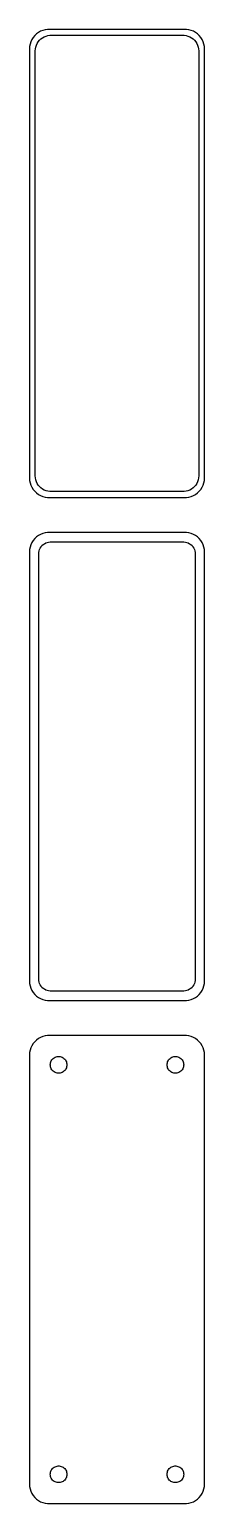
# Model space of a CAD drawing. Header units: metres. Extents: x -22 to 22, y 327 to 705.
import ezdxf

# ---------------------------------------------------------------- set-up
doc = ezdxf.new("R2010")
doc.units = ezdxf.units.M

msp = doc.modelspace()

# ---------------------------------------------------------------- linework, layer by layer
for p, q in [((-21.1448, 703.423), (-21.5451, 702.939)), ((-20.6871, 703.853), (-21.1448, 703.423)), ((-20.1791, 704.222), (-20.6871, 703.853)), ((-19.6289, 704.524), (-20.1791, 704.222)), ((-19.0451, 704.755), (-19.6289, 704.524)), ((-19.1433, 702.877), (-18.7031, 703.119)), ((-18.4369, 704.911), (-19.0451, 704.755)), ((-18.7031, 703.119), (-18.2361, 703.304)), ((-17.8139, 704.99), (-18.4369, 704.911)), ((-18.2361, 703.304), (-17.7495, 703.429)), ((17.8139, 704.99), (-17.8139, 704.99)), ((-17.7495, 703.429), (-17.2512, 703.492)), ((-17.2512, 703.492), (17.2512, 703.492)), ((17.2512, 703.492), (17.7495, 703.429)), ((17.7495, 703.429), (18.2361, 703.304)), ((18.4369, 704.911), (17.8139, 704.99)), ((18.2361, 703.304), (18.7031, 703.119)), ((19.0451, 704.755), (18.4369, 704.911)), ((18.7031, 703.119), (19.1433, 702.877)), ((19.6289, 704.524), (19.0451, 704.755)), ((20.1791, 704.222), (19.6289, 704.524)), ((20.6871, 703.853), (20.1791, 704.222)), ((21.1448, 703.423), (20.6871, 703.853)), ((21.5451, 702.939), (21.1448, 703.423)), ((-22.4606, 700.627), (-22.5, 700)), ((-22.5, 700), (-22.5, 590)), ((-22.3429, 701.243), (-22.4606, 700.627)), ((-22.1489, 701.841), (-22.3429, 701.243)), ((-21.8815, 702.409), (-22.1489, 701.841)), ((-21.5451, 702.939), (-21.8815, 702.409)), ((-21, 699.5), (-20.9684, 700.001)), ((-21, 590.5), (-21, 699.5)), ((-20.9684, 700.001), (-20.8743, 700.495)), ((-20.8743, 700.495), (-20.7191, 700.972)), ((-20.7191, 700.972), (-20.5052, 701.427)), ((-20.5052, 701.427), (-20.2361, 701.851)), ((-20.2361, 701.851), (-19.9159, 702.238)), ((-19.9159, 702.238), (-19.5497, 702.582)), ((-19.5497, 702.582), (-19.1433, 702.877)), ((19.1433, 702.877), (19.5497, 702.582)), ((19.5497, 702.582), (19.9159, 702.238)), ((19.9159, 702.238), (20.2361, 701.851)), ((20.2361, 701.851), (20.5052, 701.427)), ((20.5052, 701.427), (20.7191, 700.972)), ((20.7191, 700.972), (20.8743, 700.495)), ((20.8743, 700.495), (20.9684, 700.001)), ((20.9684, 700.001), (21, 699.5)), ((21, 699.5), (21, 590.5)), ((21.8815, 702.409), (21.5451, 702.939)), ((22.1489, 701.841), (21.8815, 702.409)), ((22.3429, 701.243), (22.1489, 701.841)), ((22.4606, 700.627), (22.3429, 701.243)), ((22.5, 700), (22.4606, 700.627)), ((22.5, 590), (22.5, 700)), ((-22.5, 590), (-22.4606, 589.373)), ((-20.9684, 589.999), (-21, 590.5)), ((-20.8743, 589.505), (-20.9684, 589.999)), ((20.9684, 589.999), (20.8743, 589.505)), ((21, 590.5), (20.9684, 589.999)), ((22.4606, 589.373), (22.5, 590)), ((-22.4606, 589.373), (-22.3429, 588.757)), ((-22.3429, 588.757), (-22.1489, 588.159)), ((-22.1489, 588.159), (-21.8815, 587.591)), ((-21.8815, 587.591), (-21.5451, 587.061)), ((-21.5451, 587.061), (-21.1448, 586.577)), ((-21.1448, 586.577), (-20.6871, 586.147)), ((-20.7191, 589.028), (-20.8743, 589.505)), ((-20.5052, 588.573), (-20.7191, 589.028)), ((-20.6871, 586.147), (-20.1791, 585.778)), ((-20.2361, 588.149), (-20.5052, 588.573)), ((-19.9159, 587.762), (-20.2361, 588.149)), ((-19.5497, 587.418), (-19.9159, 587.762)), ((-19.1433, 587.123), (-19.5497, 587.418)), ((-18.7031, 586.881), (-19.1433, 587.123)), ((-18.2361, 586.696), (-18.7031, 586.881)), ((-17.7495, 586.571), (-18.2361, 586.696)), ((-17.2512, 586.508), (-17.7495, 586.571)), ((17.2512, 586.508), (-17.2512, 586.508)), ((17.7495, 586.571), (17.2512, 586.508)), ((18.2361, 586.696), (17.7495, 586.571)), ((18.7031, 586.881), (18.2361, 586.696)), ((19.1433, 587.123), (18.7031, 586.881)), ((19.5497, 587.418), (19.1433, 587.123)), ((19.9159, 587.762), (19.5497, 587.418)), ((20.2361, 588.149), (19.9159, 587.762)), ((20.1791, 585.778), (20.6871, 586.147)), ((20.5052, 588.573), (20.2361, 588.149)), ((20.7191, 589.028), (20.5052, 588.573)), ((20.6871, 586.147), (21.1448, 586.577)), ((20.8743, 589.505), (20.7191, 589.028)), ((21.1448, 586.577), (21.5451, 587.061)), ((21.5451, 587.061), (21.8815, 587.591)), ((21.8815, 587.591), (22.1489, 588.159)), ((22.1489, 588.159), (22.3429, 588.757)), ((22.3429, 588.757), (22.4606, 589.373)), ((-20.1791, 585.778), (-19.6289, 585.476)), ((-19.6289, 585.476), (-19.0451, 585.245)), ((-19.0451, 585.245), (-18.4369, 585.089)), ((-18.4369, 585.089), (-17.8139, 585.01)), ((-17.8139, 585.01), (17.8139, 585.01)), ((17.8139, 585.01), (18.4369, 585.089)), ((18.4369, 585.089), (19.0451, 585.245)), ((19.0451, 585.245), (19.6289, 585.476)), ((19.6289, 585.476), (20.1791, 585.778)), ((-20.6871, 574.853), (-21.1448, 574.423)), ((-20.1791, 575.222), (-20.6871, 574.853)), ((-19.6289, 575.524), (-20.1791, 575.222)), ((-19.0451, 575.755), (-19.6289, 575.524)), ((-18.4369, 575.911), (-19.0451, 575.755)), ((-17.8139, 575.99), (-18.4369, 575.911)), ((17.8139, 575.99), (-17.8139, 575.99)), ((18.4369, 575.911), (17.8139, 575.99)), ((19.0451, 575.755), (18.4369, 575.911)), ((19.6289, 575.524), (19.0451, 575.755)), ((20.1791, 575.222), (19.6289, 575.524)), ((20.6871, 574.853), (20.1791, 575.222)), ((21.1448, 574.423), (20.6871, 574.853)), ((-22.4606, 571.627), (-22.5, 571)), ((-22.5, 571), (-22.5, 461)), ((-22.3429, 572.243), (-22.4606, 571.627)), ((-22.1489, 572.841), (-22.3429, 572.243)), ((-21.8815, 573.409), (-22.1489, 572.841)), ((-21.5451, 573.939), (-21.8815, 573.409)), ((-21.1448, 574.423), (-21.5451, 573.939)), ((-20.1129, 570.5), (-20.0884, 570.89)), ((-20.0884, 570.89), (-20.0151, 571.274)), ((-20.0151, 571.274), (-19.8943, 571.646)), ((-19.8943, 571.646), (-19.7279, 572)), ((-19.7279, 572), (-19.5184, 572.33)), ((-19.5184, 572.33), (-19.2692, 572.631)), ((-19.2692, 572.631), (-18.9842, 572.899)), ((-18.9842, 572.899), (-18.668, 573.128)), ((-18.668, 573.128), (-18.3254, 573.317)), ((-18.3254, 573.317), (-17.9619, 573.461)), ((-17.9619, 573.461), (-17.5833, 573.558)), ((-17.5833, 573.558), (-17.1954, 573.607)), ((-17.1954, 573.607), (17.1954, 573.607)), ((17.1954, 573.607), (17.5833, 573.558)), ((17.5833, 573.558), (17.9619, 573.461)), ((17.9619, 573.461), (18.3254, 573.317)), ((18.3254, 573.317), (18.668, 573.128)), ((18.668, 573.128), (18.9842, 572.899)), ((18.9842, 572.899), (19.2692, 572.631)), ((19.2692, 572.631), (19.5184, 572.33)), ((19.5184, 572.33), (19.7279, 572)), ((19.7279, 572), (19.8943, 571.646)), ((19.8943, 571.646), (20.0151, 571.274)), ((20.0151, 571.274), (20.0884, 570.89)), ((20.0884, 570.89), (20.1129, 570.5)), ((21.5451, 573.939), (21.1448, 574.423)), ((21.8815, 573.409), (21.5451, 573.939)), ((22.1489, 572.841), (21.8815, 573.409)), ((22.3429, 572.243), (22.1489, 572.841)), ((22.4606, 571.627), (22.3429, 572.243)), ((22.5, 571), (22.4606, 571.627)), ((22.5, 461), (22.5, 571)), ((-20.1129, 461.5), (-20.1129, 570.5)), ((20.1129, 570.5), (20.1129, 461.5)), ((-20.0884, 461.11), (-20.1129, 461.5)), ((20.1129, 461.5), (20.0884, 461.11)), ((-22.5, 461), (-22.4606, 460.373)), ((-22.4606, 460.373), (-22.3429, 459.757)), ((-22.3429, 459.757), (-22.1489, 459.159)), ((-22.1489, 459.159), (-21.8815, 458.591)), ((-21.8815, 458.591), (-21.5451, 458.061)), ((-21.5451, 458.061), (-21.1448, 457.577)), ((-21.1448, 457.577), (-20.6871, 457.147)), ((-20.0151, 460.726), (-20.0884, 461.11)), ((-19.8943, 460.354), (-20.0151, 460.726)), ((-19.7279, 460), (-19.8943, 460.354)), ((-19.5184, 459.67), (-19.7279, 460)), ((-19.2692, 459.369), (-19.5184, 459.67)), ((-18.9842, 459.101), (-19.2692, 459.369)), ((-18.668, 458.872), (-18.9842, 459.101)), ((-18.3254, 458.683), (-18.668, 458.872)), ((-17.9619, 458.539), (-18.3254, 458.683)), ((-17.5833, 458.442), (-17.9619, 458.539)), ((-17.1954, 458.393), (-17.5833, 458.442)), ((17.1954, 458.393), (-17.1954, 458.393)), ((17.5833, 458.442), (17.1954, 458.393)), ((17.9619, 458.539), (17.5833, 458.442)), ((18.3254, 458.683), (17.9619, 458.539)), ((18.668, 458.872), (18.3254, 458.683)), ((18.9842, 459.101), (18.668, 458.872)), ((19.2692, 459.369), (18.9842, 459.101)), ((19.5184, 459.67), (19.2692, 459.369)), ((19.7279, 460), (19.5184, 459.67)), ((19.8943, 460.354), (19.7279, 460)), ((20.0151, 460.726), (19.8943, 460.354)), ((20.0884, 461.11), (20.0151, 460.726)), ((20.6871, 457.147), (21.1448, 457.577)), ((21.1448, 457.577), (21.5451, 458.061)), ((21.5451, 458.061), (21.8815, 458.591)), ((21.8815, 458.591), (22.1489, 459.159)), ((22.1489, 459.159), (22.3429, 459.757)), ((22.3429, 459.757), (22.4606, 460.373)), ((22.4606, 460.373), (22.5, 461)), ((-20.6871, 457.147), (-20.1791, 456.778)), ((-20.1791, 456.778), (-19.6289, 456.476)), ((-19.6289, 456.476), (-19.0451, 456.245)), ((-19.0451, 456.245), (-18.4369, 456.089)), ((-18.4369, 456.089), (-17.8139, 456.01)), ((-17.8139, 456.01), (17.8139, 456.01)), ((17.8139, 456.01), (18.4369, 456.089)), ((18.4369, 456.089), (19.0451, 456.245)), ((19.0451, 456.245), (19.6289, 456.476)), ((19.6289, 456.476), (20.1791, 456.778)), ((20.1791, 456.778), (20.6871, 457.147)), ((-20.1791, 446.222), (-20.6871, 445.853)), ((-19.6289, 446.524), (-20.1791, 446.222)), ((-19.0451, 446.755), (-19.6289, 446.524)), ((-18.4369, 446.911), (-19.0451, 446.755)), ((-17.8139, 446.99), (-18.4369, 446.911)), ((17.8139, 446.99), (-17.8139, 446.99)), ((18.4369, 446.911), (17.8139, 446.99)), ((19.0451, 446.755), (18.4369, 446.911)), ((19.6289, 446.524), (19.0451, 446.755)), ((20.1791, 446.222), (19.6289, 446.524)), ((20.6871, 445.853), (20.1791, 446.222)), ((-22.4606, 442.627), (-22.5, 442)), ((-22.3429, 443.243), (-22.4606, 442.627)), ((-22.1489, 443.841), (-22.3429, 443.243)), ((-21.8815, 444.409), (-22.1489, 443.841)), ((-21.5451, 444.939), (-21.8815, 444.409)), ((-21.1448, 445.423), (-21.5451, 444.939)), ((-20.6871, 445.853), (-21.1448, 445.423)), ((21.1448, 445.423), (20.6871, 445.853)), ((21.5451, 444.939), (21.1448, 445.423)), ((21.8815, 444.409), (21.5451, 444.939)), ((22.1489, 443.841), (21.8815, 444.409)), ((22.3429, 443.243), (22.1489, 443.841)), ((22.4606, 442.627), (22.3429, 443.243)), ((22.5, 442), (22.4606, 442.627)), ((-22.5, 442), (-22.5, 332)), ((-17.1353, 439.5), (-17.1185, 439.768)), ((-17.1185, 439.232), (-17.1353, 439.5)), ((-17.1185, 439.768), (-17.0682, 440.031)), ((-17.0682, 438.969), (-17.1185, 439.232)), ((-17.0682, 440.031), (-16.9853, 440.286)), ((-16.9853, 438.714), (-17.0682, 438.969)), ((-16.9853, 440.286), (-16.8712, 440.529)), ((-16.8712, 438.471), (-16.9853, 438.714)), ((-16.8712, 440.529), (-16.7275, 440.755)), ((-16.7275, 438.245), (-16.8712, 438.471)), ((-16.7275, 440.755), (-16.5565, 440.962)), ((-16.5565, 440.962), (-16.3611, 441.145)), ((-16.3611, 441.145), (-16.1441, 441.303)), ((-16.1441, 441.303), (-15.9091, 441.432)), ((-15.9091, 441.432), (-15.6598, 441.531)), ((-15.6598, 441.531), (-15.4001, 441.597)), ((-15.4001, 441.597), (-15.1341, 441.631)), ((-15.1341, 441.631), (-14.8659, 441.631)), ((-14.8659, 441.631), (-14.5999, 441.597)), ((-14.5999, 441.597), (-14.3401, 441.531)), ((-14.3401, 441.531), (-14.0908, 441.432)), ((-14.0908, 441.432), (-13.8559, 441.303)), ((-13.8559, 441.303), (-13.6389, 441.145)), ((-13.6389, 441.145), (-13.4434, 440.962)), ((-13.4434, 440.962), (-13.2725, 440.755)), ((-13.2725, 440.755), (-13.1288, 440.529)), ((-13.1288, 438.471), (-13.2725, 438.245)), ((-13.1288, 440.529), (-13.0146, 440.286)), ((-13.0146, 438.714), (-13.1288, 438.471)), ((-13.0146, 440.286), (-12.9318, 440.031)), ((-12.9318, 438.969), (-13.0146, 438.714)), ((-12.9318, 440.031), (-12.8815, 439.768)), ((-12.8815, 439.232), (-12.9318, 438.969)), ((-12.8815, 439.768), (-12.8647, 439.5)), ((-12.8647, 439.5), (-12.8815, 439.232)), ((12.8647, 439.5), (12.8815, 439.768)), ((12.8815, 439.232), (12.8647, 439.5)), ((12.8815, 439.768), (12.9318, 440.031)), ((12.9318, 438.969), (12.8815, 439.232)), ((12.9318, 440.031), (13.0146, 440.286)), ((13.0146, 438.714), (12.9318, 438.969)), ((13.0146, 440.286), (13.1288, 440.529)), ((13.1288, 438.471), (13.0146, 438.714)), ((13.1288, 440.529), (13.2725, 440.755)), ((13.2725, 438.245), (13.1288, 438.471)), ((13.2725, 440.755), (13.4434, 440.962)), ((13.4434, 440.962), (13.6389, 441.145)), ((13.6389, 441.145), (13.8559, 441.303)), ((13.8559, 441.303), (14.0908, 441.432)), ((14.0908, 441.432), (14.3401, 441.531)), ((14.3401, 441.531), (14.5999, 441.597)), ((14.5999, 441.597), (14.8659, 441.631)), ((14.8659, 441.631), (15.1341, 441.631)), ((15.1341, 441.631), (15.4001, 441.597)), ((15.4001, 441.597), (15.6598, 441.531)), ((15.6598, 441.531), (15.9091, 441.432)), ((15.9091, 441.432), (16.1441, 441.303)), ((16.1441, 441.303), (16.3611, 441.145)), ((16.3611, 441.145), (16.5565, 440.962)), ((16.5565, 440.962), (16.7275, 440.755)), ((16.7275, 440.755), (16.8712, 440.529)), ((16.8712, 438.471), (16.7275, 438.245)), ((16.8712, 440.529), (16.9853, 440.286)), ((16.9853, 438.714), (16.8712, 438.471)), ((16.9853, 440.286), (17.0682, 440.031)), ((17.0682, 438.969), (16.9853, 438.714)), ((17.0682, 440.031), (17.1185, 439.768)), ((17.1185, 439.232), (17.0682, 438.969)), ((17.1185, 439.768), (17.1353, 439.5)), ((17.1353, 439.5), (17.1185, 439.232)), ((22.5, 332), (22.5, 442)), ((-16.5565, 438.038), (-16.7275, 438.245)), ((-16.3611, 437.855), (-16.5565, 438.038)), ((-16.1441, 437.697), (-16.3611, 437.855)), ((-15.9091, 437.568), (-16.1441, 437.697)), ((-15.6598, 437.469), (-15.9091, 437.568)), ((-15.4001, 437.403), (-15.6598, 437.469)), ((-15.1341, 437.369), (-15.4001, 437.403)), ((-14.8659, 437.369), (-15.1341, 437.369)), ((-14.5999, 437.403), (-14.8659, 437.369)), ((-14.3401, 437.469), (-14.5999, 437.403)), ((-14.0908, 437.568), (-14.3401, 437.469)), ((-13.8559, 437.697), (-14.0908, 437.568)), ((-13.6389, 437.855), (-13.8559, 437.697)), ((-13.4434, 438.038), (-13.6389, 437.855)), ((-13.2725, 438.245), (-13.4434, 438.038)), ((13.4434, 438.038), (13.2725, 438.245)), ((13.6389, 437.855), (13.4434, 438.038)), ((13.8559, 437.697), (13.6389, 437.855)), ((14.0908, 437.568), (13.8559, 437.697)), ((14.3401, 437.469), (14.0908, 437.568)), ((14.5999, 437.403), (14.3401, 437.469)), ((14.8659, 437.369), (14.5999, 437.403)), ((15.1341, 437.369), (14.8659, 437.369)), ((15.4001, 437.403), (15.1341, 437.369)), ((15.6598, 437.469), (15.4001, 437.403)), ((15.9091, 437.568), (15.6598, 437.469)), ((16.1441, 437.697), (15.9091, 437.568)), ((16.3611, 437.855), (16.1441, 437.697)), ((16.5565, 438.038), (16.3611, 437.855)), ((16.7275, 438.245), (16.5565, 438.038)), ((-16.1441, 336.303), (-15.9091, 336.432)), ((-15.9091, 336.432), (-15.6598, 336.531)), ((-15.6598, 336.531), (-15.4001, 336.597)), ((-15.4001, 336.597), (-15.1341, 336.631)), ((-15.1341, 336.631), (-14.8659, 336.631)), ((-14.8659, 336.631), (-14.5999, 336.597)), ((-14.5999, 336.597), (-14.3401, 336.531)), ((-14.3401, 336.531), (-14.0908, 336.432)), ((-14.0908, 336.432), (-13.8559, 336.303)), ((13.8559, 336.303), (14.0908, 336.432)), ((14.0908, 336.432), (14.3401, 336.531)), ((14.3401, 336.531), (14.5999, 336.597)), ((14.5999, 336.597), (14.8659, 336.631)), ((14.8659, 336.631), (15.1341, 336.631)), ((15.1341, 336.631), (15.4001, 336.597)), ((15.4001, 336.597), (15.6598, 336.531)), ((15.6598, 336.531), (15.9091, 336.432)), ((15.9091, 336.432), (16.1441, 336.303)), ((-17.1353, 334.5), (-17.1185, 334.768)), ((-17.1185, 334.232), (-17.1353, 334.5)), ((-17.1185, 334.768), (-17.0682, 335.031)), ((-17.0682, 333.969), (-17.1185, 334.232)), ((-17.0682, 335.031), (-16.9853, 335.286)), ((-16.9853, 333.714), (-17.0682, 333.969)), ((-16.9853, 335.286), (-16.8712, 335.529)), ((-16.8712, 333.471), (-16.9853, 333.714)), ((-16.8712, 335.529), (-16.7275, 335.755)), ((-16.7275, 333.245), (-16.8712, 333.471)), ((-16.7275, 335.755), (-16.5565, 335.962)), ((-16.5565, 333.038), (-16.7275, 333.245)), ((-16.5565, 335.962), (-16.3611, 336.145)), ((-16.3611, 332.855), (-16.5565, 333.038)), ((-16.3611, 336.145), (-16.1441, 336.303)), ((-16.1441, 332.697), (-16.3611, 332.855)), ((-15.9091, 332.568), (-16.1441, 332.697)), ((-13.8559, 332.697), (-14.0908, 332.568)), ((-13.8559, 336.303), (-13.6389, 336.145)), ((-13.6389, 332.855), (-13.8559, 332.697)), ((-13.6389, 336.145), (-13.4434, 335.962)), ((-13.4434, 333.038), (-13.6389, 332.855)), ((-13.4434, 335.962), (-13.2725, 335.755)), ((-13.2725, 333.245), (-13.4434, 333.038)), ((-13.2725, 335.755), (-13.1288, 335.529)), ((-13.1288, 333.471), (-13.2725, 333.245)), ((-13.1288, 335.529), (-13.0146, 335.286)), ((-13.0146, 333.714), (-13.1288, 333.471)), ((-13.0146, 335.286), (-12.9318, 335.031)), ((-12.9318, 333.969), (-13.0146, 333.714)), ((-12.9318, 335.031), (-12.8815, 334.768)), ((-12.8815, 334.232), (-12.9318, 333.969)), ((-12.8815, 334.768), (-12.8647, 334.5)), ((-12.8647, 334.5), (-12.8815, 334.232)), ((12.8647, 334.5), (12.8815, 334.768)), ((12.8815, 334.232), (12.8647, 334.5)), ((12.8815, 334.768), (12.9318, 335.031)), ((12.9318, 333.969), (12.8815, 334.232)), ((12.9318, 335.031), (13.0146, 335.286)), ((13.0146, 333.714), (12.9318, 333.969)), ((13.0146, 335.286), (13.1288, 335.529)), ((13.1288, 333.471), (13.0146, 333.714)), ((13.1288, 335.529), (13.2725, 335.755)), ((13.2725, 333.245), (13.1288, 333.471)), ((13.2725, 335.755), (13.4434, 335.962)), ((13.4434, 333.038), (13.2725, 333.245)), ((13.4434, 335.962), (13.6389, 336.145)), ((13.6389, 332.855), (13.4434, 333.038)), ((13.6389, 336.145), (13.8559, 336.303)), ((13.8559, 332.697), (13.6389, 332.855)), ((14.0908, 332.568), (13.8559, 332.697)), ((16.1441, 332.697), (15.9091, 332.568)), ((16.1441, 336.303), (16.3611, 336.145)), ((16.3611, 332.855), (16.1441, 332.697)), ((16.3611, 336.145), (16.5565, 335.962)), ((16.5565, 333.038), (16.3611, 332.855)), ((16.5565, 335.962), (16.7275, 335.755)), ((16.7275, 333.245), (16.5565, 333.038)), ((16.7275, 335.755), (16.8712, 335.529)), ((16.8712, 333.471), (16.7275, 333.245)), ((16.8712, 335.529), (16.9853, 335.286)), ((16.9853, 333.714), (16.8712, 333.471)), ((16.9853, 335.286), (17.0682, 335.031)), ((17.0682, 333.969), (16.9853, 333.714)), ((17.0682, 335.031), (17.1185, 334.768)), ((17.1185, 334.232), (17.0682, 333.969)), ((17.1185, 334.768), (17.1353, 334.5)), ((17.1353, 334.5), (17.1185, 334.232)), ((-22.5, 332), (-22.4606, 331.373)), ((-22.4606, 331.373), (-22.3429, 330.757)), ((-22.3429, 330.757), (-22.1489, 330.159)), ((-22.1489, 330.159), (-21.8815, 329.591)), ((-21.8815, 329.591), (-21.5451, 329.061)), ((-21.5451, 329.061), (-21.1448, 328.577)), ((-15.6598, 332.469), (-15.9091, 332.568)), ((-15.4001, 332.403), (-15.6598, 332.469)), ((-15.1341, 332.369), (-15.4001, 332.403)), ((-14.8659, 332.369), (-15.1341, 332.369)), ((-14.5999, 332.403), (-14.8659, 332.369)), ((-14.3401, 332.469), (-14.5999, 332.403)), ((-14.0908, 332.568), (-14.3401, 332.469)), ((14.3401, 332.469), (14.0908, 332.568)), ((14.5999, 332.403), (14.3401, 332.469)), ((14.8659, 332.369), (14.5999, 332.403)), ((15.1341, 332.369), (14.8659, 332.369)), ((15.4001, 332.403), (15.1341, 332.369)), ((15.6598, 332.469), (15.4001, 332.403)), ((15.9091, 332.568), (15.6598, 332.469)), ((21.1448, 328.577), (21.5451, 329.061)), ((21.5451, 329.061), (21.8815, 329.591)), ((21.8815, 329.591), (22.1489, 330.159)), ((22.1489, 330.159), (22.3429, 330.757)), ((22.3429, 330.757), (22.4606, 331.373)), ((22.4606, 331.373), (22.5, 332)), ((-21.1448, 328.577), (-20.6871, 328.147)), ((-20.6871, 328.147), (-20.1791, 327.778)), ((-20.1791, 327.778), (-19.6289, 327.476)), ((-19.6289, 327.476), (-19.0451, 327.245)), ((-19.0451, 327.245), (-18.4369, 327.089)), ((-18.4369, 327.089), (-17.8139, 327.01)), ((-17.8139, 327.01), (17.8139, 327.01)), ((17.8139, 327.01), (18.4369, 327.089)), ((18.4369, 327.089), (19.0451, 327.245)), ((19.0451, 327.245), (19.6289, 327.476)), ((19.6289, 327.476), (20.1791, 327.778)), ((20.1791, 327.778), (20.6871, 328.147)), ((20.6871, 328.147), (21.1448, 328.577))]:
    msp.add_line(p, q)

doc.saveas('drawing.dxf')
